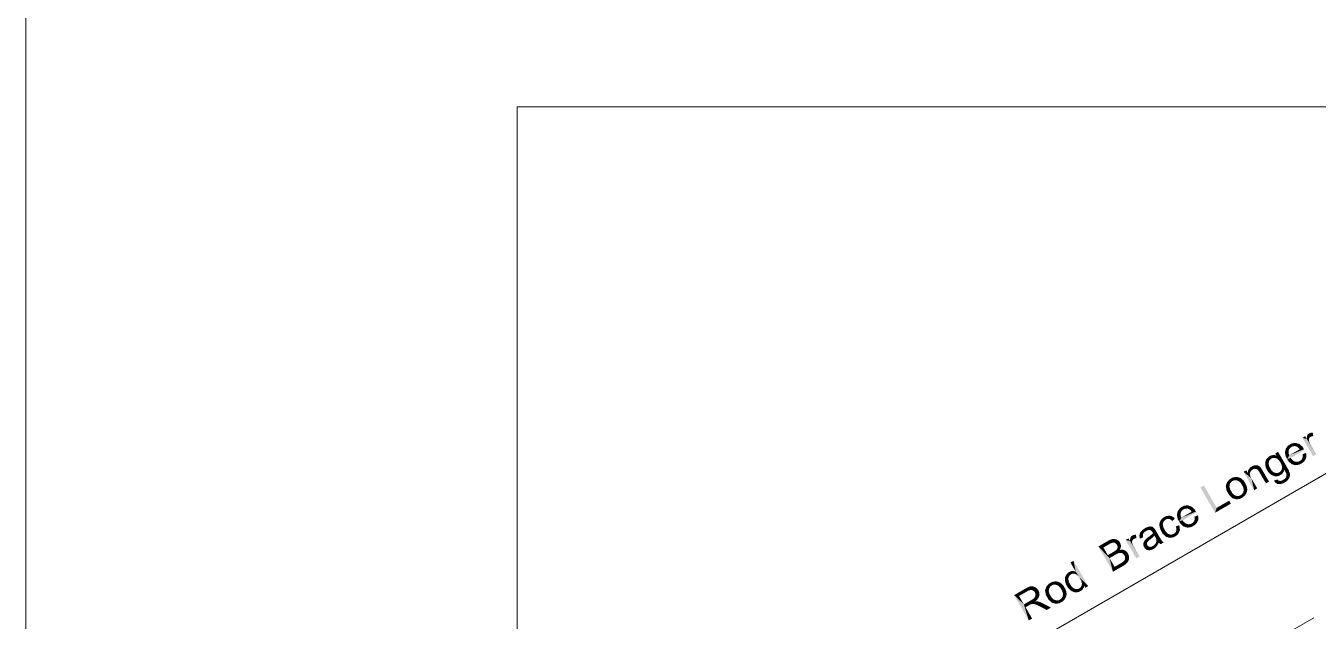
# Model space of a CAD drawing. Header units: millimetres. Extents: x 2 to 579, y 1 to 405.
# Drawn here: x 184.2 to 243.9, y 111.8 to 139.3 of the extents above; entities that cross this region are included whole.
import ezdxf

# ---------------------------------------------------------------- set-up
doc = ezdxf.new("R2010")
doc.units = ezdxf.units.MM
doc.linetypes.add('XKITLINE00', pattern=[0])
doc.layers.add('GraphicObject', color=6, linetype='Continuous', lineweight=0)
doc.layers.add('LinkedObject', color=7, linetype='Continuous', lineweight=0)

# ---------------------------------------------------------------- blocks, each defined once
blk = doc.blocks.new('*A3')
at = {"layer": 'GraphicObject', "color": 3, "linetype": 'XKITLINE00', "lineweight": 0}
blk.add_line((184.216, 199.844), (184.216, 60.892), dxfattribs=at)
blk = doc.blocks.new('*A4')
at = {"layer": 'LinkedObject'}
for points in [[(242.591, 119.943), (242.374, 119.66), (242.503, 119.892)], [(242.611, 119.797), (242.374, 119.66), (242.591, 119.943)], [(242.847, 120.014), (242.591, 119.943), (242.676, 119.992)], [(242.935, 119.987), (242.591, 119.943), (242.847, 120.014)], [(242.827, 119.866), (242.591, 119.943), (242.935, 119.987)], [(242.591, 119.943), (242.714, 119.857), (242.66, 119.825)], [(242.714, 119.857), (242.591, 119.943), (242.827, 119.866)], [(242.611, 119.797), (242.591, 119.943), (242.66, 119.825)], [(242.827, 119.866), (242.935, 119.987), (242.885, 119.845)], [(242.935, 119.987), (242.923, 119.831), (242.885, 119.845)], [(242.923, 119.831), (242.935, 119.987), (242.996, 119.767)], [(243.17, 119.829), (242.935, 119.987), (243.022, 119.96)], [(242.996, 119.767), (242.935, 119.987), (243.17, 119.829)], [(243.365, 120.193), (243.16, 120.247), (243.29, 120.322)], [(243.16, 120.247), (243.365, 120.193), (243.65, 119.399)], [(243.374, 120.338), (243.365, 120.193), (243.363, 120.252)], [(243.387, 120.364), (243.365, 120.193), (243.374, 120.338)], [(243.517, 120.28), (243.365, 120.193), (243.387, 120.364)], [(243.483, 120.241), (243.365, 120.193), (243.517, 120.28)], [(243.472, 120.216), (243.365, 120.193), (243.483, 120.241)], [(243.462, 120.191), (243.365, 120.193), (243.472, 120.216)], [(243.365, 120.193), (243.538, 119.926), (243.794, 119.483)], [(243.538, 119.926), (243.365, 120.193), (243.511, 119.971)], [(243.511, 119.971), (243.365, 120.193), (243.475, 120.062)], [(243.475, 120.062), (243.365, 120.193), (243.465, 120.107)], [(243.465, 120.107), (243.365, 120.193), (243.458, 120.137)], [(243.458, 120.137), (243.365, 120.193), (243.462, 120.191)], [(243.65, 119.399), (243.365, 120.193), (243.794, 119.483)], [(243.399, 120.391), (243.54, 120.293), (243.387, 120.364)], [(243.387, 120.364), (243.54, 120.293), (243.517, 120.28)], [(243.437, 120.432), (243.54, 120.293), (243.399, 120.391)], [(243.462, 120.446), (243.54, 120.293), (243.437, 120.432)], [(243.585, 120.486), (243.462, 120.446), (243.498, 120.467)], [(243.635, 120.485), (243.462, 120.446), (243.585, 120.486)], [(243.627, 120.323), (243.462, 120.446), (243.635, 120.485)], [(243.462, 120.446), (243.566, 120.308), (243.54, 120.293)], [(243.566, 120.308), (243.462, 120.446), (243.627, 120.323)], [(243.627, 120.323), (243.635, 120.485), (243.662, 120.323)], [(241.592, 119.365), (241.679, 119.256), (241.51, 119.281)], [(241.648, 119.398), (241.679, 119.256), (241.592, 119.365)], [(241.881, 119.451), (241.648, 119.398), (241.723, 119.441)], [(241.965, 119.419), (241.648, 119.398), (241.881, 119.451)], [(241.881, 119.321), (241.648, 119.398), (241.965, 119.419)], [(241.648, 119.398), (241.775, 119.312), (241.727, 119.284)], [(241.775, 119.312), (241.648, 119.398), (241.881, 119.321)], [(241.679, 119.256), (241.648, 119.398), (241.727, 119.284)], [(241.881, 119.321), (241.965, 119.419), (241.938, 119.301)], [(242.038, 119.598), (241.965, 119.419), (241.906, 119.522)], [(241.938, 119.301), (241.965, 119.419), (241.995, 119.282)], [(242.097, 119.184), (241.965, 119.419), (242.038, 119.598)], [(241.995, 119.282), (241.965, 119.419), (242.097, 119.184)], [(242.142, 119.107), (242.038, 119.598), (242.461, 118.866)], [(242.097, 119.184), (242.038, 119.598), (242.142, 119.107)], [(242.374, 119.66), (242.394, 119.372), (242.353, 119.569)], [(242.503, 119.892), (242.374, 119.66), (242.395, 119.751)], [(242.547, 119.715), (242.374, 119.66), (242.611, 119.797)], [(242.532, 119.663), (242.374, 119.66), (242.547, 119.715)], [(242.374, 119.66), (242.532, 119.663), (242.518, 119.61)], [(242.518, 119.61), (242.394, 119.372), (242.374, 119.66)], [(242.531, 119.5), (242.394, 119.372), (242.518, 119.61)], [(242.394, 119.372), (242.531, 119.5), (242.56, 119.443)], [(242.56, 119.443), (242.456, 119.265), (242.394, 119.372)], [(243.234, 119.718), (242.456, 119.265), (243.23, 119.724)], [(242.56, 119.443), (243.23, 119.724), (242.456, 119.265)], [(243.245, 119.698), (242.456, 119.265), (243.234, 119.718)], [(243.252, 119.685), (242.456, 119.265), (243.245, 119.698)], [(242.62, 119.32), (242.456, 119.265), (243.252, 119.685)], [(243.032, 119.716), (243.23, 119.724), (242.56, 119.443)], [(242.996, 119.767), (243.17, 119.829), (243.032, 119.716)], [(243.23, 119.724), (243.032, 119.716), (243.17, 119.829)], [(243.324, 119.551), (243.174, 119.429), (243.164, 119.484)], [(243.168, 119.337), (243.324, 119.551), (243.337, 119.337)], [(243.174, 119.429), (243.324, 119.551), (243.168, 119.337)], [(243.337, 119.337), (243.324, 119.551), (243.344, 119.476)], [(240.64, 118.63), (240.44, 118.675), (240.57, 118.75)], [(240.828, 118.924), (240.646, 118.726), (240.74, 118.873)], [(240.823, 118.756), (240.646, 118.726), (240.828, 118.924)], [(240.761, 118.681), (240.646, 118.726), (240.823, 118.756)], [(240.823, 118.756), (240.828, 118.924), (240.869, 118.782)], [(240.866, 118.946), (240.955, 118.815), (240.828, 118.924)], [(240.828, 118.924), (240.955, 118.815), (240.898, 118.799)], [(240.869, 118.782), (240.828, 118.924), (240.898, 118.799)], [(240.945, 118.973), (240.955, 118.815), (240.866, 118.946)], [(240.984, 118.978), (240.955, 118.815), (240.945, 118.973)], [(240.955, 118.815), (240.984, 118.978), (240.984, 118.814)], [(241.093, 118.974), (240.984, 118.978), (241.024, 118.982)], [(240.984, 118.978), (241.013, 118.813), (240.984, 118.814)], [(241.122, 118.961), (240.984, 118.978), (241.093, 118.974)], [(241.062, 118.796), (240.984, 118.978), (241.122, 118.961)], [(241.013, 118.813), (240.984, 118.978), (241.062, 118.796)], [(241.122, 118.961), (241.083, 118.779), (241.062, 118.796)], [(241.151, 118.948), (241.083, 118.779), (241.122, 118.961)], [(241.204, 118.907), (241.083, 118.779), (241.151, 118.948)], [(241.083, 118.779), (241.204, 118.907), (241.104, 118.762)], [(241.104, 118.762), (241.204, 118.907), (241.228, 118.88)], [(241.228, 118.88), (241.15, 118.701), (241.104, 118.762)], [(241.243, 118.863), (241.15, 118.701), (241.228, 118.88)], [(241.288, 118.795), (241.15, 118.701), (241.243, 118.863)], [(241.288, 118.795), (241.176, 118.657), (241.15, 118.701)], [(241.316, 118.745), (241.176, 118.657), (241.288, 118.795)], [(241.176, 118.657), (241.316, 118.745), (241.474, 118.142)], [(241.474, 118.142), (241.316, 118.745), (241.617, 118.225)], [(241.459, 119.177), (241.609, 119.113), (241.441, 119.061)], [(241.441, 119.061), (241.609, 119.113), (241.449, 118.997)], [(241.449, 118.997), (241.609, 119.113), (241.598, 119.054)], [(241.598, 119.054), (241.534, 118.748), (241.449, 118.997)], [(241.449, 118.997), (241.534, 118.748), (241.456, 118.933)], [(241.456, 118.933), (241.534, 118.748), (241.499, 118.808)], [(241.62, 119.171), (241.459, 119.177), (241.484, 119.229)], [(241.609, 119.113), (241.459, 119.177), (241.62, 119.171)], [(241.51, 119.281), (241.679, 119.256), (241.484, 119.229)], [(241.484, 119.229), (241.679, 119.256), (241.62, 119.171)], [(241.631, 118.92), (241.534, 118.748), (241.598, 119.054)], [(241.534, 118.748), (241.631, 118.92), (241.676, 118.843)], [(241.724, 118.76), (241.534, 118.748), (241.676, 118.843)], [(241.724, 118.76), (241.804, 118.501), (241.534, 118.748)], [(241.534, 118.748), (241.804, 118.501), (241.585, 118.66)], [(241.827, 118.658), (241.804, 118.501), (241.724, 118.76)], [(242.317, 118.777), (242.141, 118.686), (242.202, 118.772)], [(242.302, 118.695), (242.141, 118.686), (242.317, 118.777)], [(242.142, 119.107), (242.461, 118.866), (242.189, 119.026)], [(242.189, 119.026), (242.461, 118.866), (242.225, 118.887)], [(242.213, 118.83), (242.317, 118.777), (242.202, 118.772)], [(242.225, 118.887), (242.317, 118.777), (242.213, 118.83)], [(242.225, 118.887), (242.461, 118.866), (242.317, 118.777)], [(242.461, 118.866), (242.358, 118.708), (242.317, 118.777)], [(242.518, 118.768), (242.358, 118.708), (242.461, 118.866)], [(242.358, 118.708), (242.518, 118.768), (242.406, 118.613)], [(242.406, 118.613), (242.518, 118.768), (242.578, 118.616)], [(242.664, 119.253), (242.456, 119.265), (242.62, 119.32)], [(242.456, 119.265), (242.75, 119.007), (242.515, 119.162)], [(242.664, 119.253), (242.75, 119.007), (242.456, 119.265)], [(242.515, 119.162), (242.75, 119.007), (242.662, 119.032)], [(242.765, 119.169), (242.75, 119.007), (242.664, 119.253)], [(242.75, 119.007), (242.765, 119.169), (242.837, 118.981)], [(242.822, 119.152), (242.837, 118.981), (242.765, 119.169)], [(242.879, 119.136), (242.837, 118.981), (242.822, 119.152)], [(242.879, 119.136), (243.11, 119.062), (242.837, 118.981)], [(242.837, 118.981), (243.11, 119.062), (243.017, 119.009)], [(242.989, 119.15), (243.11, 119.062), (242.879, 119.136)], [(243.042, 119.18), (243.11, 119.062), (242.989, 119.15)], [(243.081, 119.203), (243.11, 119.062), (243.042, 119.18)], [(243.081, 119.203), (243.311, 119.274), (243.11, 119.062)], [(243.137, 119.263), (243.311, 119.274), (243.081, 119.203)], [(243.11, 119.062), (243.311, 119.274), (243.184, 119.105)], [(243.153, 119.3), (243.337, 119.337), (243.137, 119.263)], [(243.311, 119.274), (243.137, 119.263), (243.337, 119.337)], [(243.168, 119.337), (243.337, 119.337), (243.153, 119.3)], [(243.184, 119.105), (243.311, 119.274), (243.284, 119.211)], [(239.866, 118.368), (239.654, 118.12), (239.787, 118.322)], [(239.881, 118.217), (239.654, 118.12), (239.866, 118.368)], [(239.787, 118.322), (239.654, 118.12), (239.681, 118.198)], [(239.815, 118.125), (239.654, 118.12), (239.881, 118.217)], [(240.128, 118.443), (239.866, 118.368), (239.953, 118.418)], [(240.217, 118.418), (239.866, 118.368), (240.128, 118.443)], [(240.099, 118.29), (239.866, 118.368), (240.217, 118.418)], [(239.866, 118.368), (239.987, 118.279), (239.934, 118.248)], [(239.987, 118.279), (239.866, 118.368), (240.099, 118.29)], [(239.881, 118.217), (239.866, 118.368), (239.934, 118.248)], [(240.099, 118.29), (240.217, 118.418), (240.158, 118.27)], [(240.217, 118.418), (240.217, 118.25), (240.158, 118.27)], [(240.452, 118.267), (240.217, 118.418), (240.305, 118.393)], [(240.51, 118.166), (240.217, 118.418), (240.452, 118.267)], [(240.322, 118.152), (240.217, 118.418), (240.51, 118.166)], [(240.217, 118.25), (240.217, 118.418), (240.322, 118.152)], [(240.322, 118.152), (240.51, 118.166), (240.367, 118.073)], [(240.51, 118.166), (240.415, 117.99), (240.367, 118.073)], [(240.415, 117.99), (240.51, 118.166), (240.451, 117.846)], [(240.44, 118.675), (240.806, 118.373), (240.93, 117.827)], [(240.806, 118.373), (240.44, 118.675), (240.759, 118.455)], [(240.729, 118.585), (240.44, 118.675), (240.64, 118.63)], [(240.759, 118.455), (240.44, 118.675), (240.729, 118.585)], [(240.451, 117.846), (240.51, 118.166), (240.61, 117.88)], [(240.607, 117.941), (240.51, 118.166), (240.557, 118.084)], [(240.61, 117.88), (240.51, 118.166), (240.607, 117.941)], [(240.646, 118.726), (240.761, 118.681), (240.64, 118.63)], [(240.64, 118.63), (240.761, 118.681), (240.729, 118.585)], [(240.93, 117.827), (240.806, 118.373), (241.074, 117.911)], [(241.585, 118.66), (241.804, 118.501), (241.72, 118.536)], [(241.804, 118.501), (241.827, 118.658), (241.882, 118.639)], [(241.937, 118.619), (241.804, 118.501), (241.882, 118.639)], [(241.937, 118.619), (242.147, 118.531), (241.804, 118.501)], [(241.804, 118.501), (242.147, 118.531), (241.889, 118.465)], [(242.025, 118.297), (241.851, 118.268), (242.002, 118.327)], [(241.851, 118.268), (242.025, 118.297), (241.889, 118.198)], [(241.889, 118.465), (242.147, 118.531), (242.06, 118.48)], [(241.889, 118.198), (242.025, 118.297), (241.993, 118.121)], [(242.042, 118.629), (242.147, 118.531), (241.937, 118.619)], [(241.993, 118.121), (242.025, 118.297), (242.059, 118.114)], [(242.059, 118.114), (242.025, 118.297), (242.076, 118.265)], [(242.147, 118.531), (242.042, 118.629), (242.092, 118.658)], [(242.105, 118.261), (242.059, 118.114), (242.076, 118.265)], [(242.143, 118.257), (242.059, 118.114), (242.105, 118.261)], [(242.143, 118.257), (242.343, 118.187), (242.059, 118.114)], [(242.059, 118.114), (242.343, 118.187), (242.126, 118.107)], [(242.141, 118.686), (242.147, 118.531), (242.092, 118.658)], [(242.126, 118.107), (242.343, 118.187), (242.268, 118.144)], [(242.217, 118.571), (242.141, 118.686), (242.302, 118.695)], [(242.147, 118.531), (242.141, 118.686), (242.217, 118.571)], [(242.227, 118.279), (242.343, 118.187), (242.143, 118.257)], [(242.343, 118.187), (242.227, 118.279), (242.273, 118.306)], [(242.323, 118.335), (242.343, 118.187), (242.273, 118.306)], [(242.388, 118.399), (242.53, 118.359), (242.323, 118.335)], [(242.323, 118.335), (242.53, 118.359), (242.343, 118.187)], [(242.343, 118.187), (242.53, 118.359), (242.407, 118.224)], [(242.53, 118.359), (242.388, 118.399), (242.404, 118.434)], [(242.419, 118.47), (242.53, 118.359), (242.404, 118.434)], [(242.406, 118.613), (242.578, 118.616), (242.413, 118.588)], [(242.407, 118.224), (242.53, 118.359), (242.5, 118.31)], [(242.413, 118.588), (242.578, 118.616), (242.424, 118.547)], [(242.582, 118.563), (242.419, 118.47), (242.424, 118.547)], [(242.586, 118.51), (242.419, 118.47), (242.582, 118.563)], [(242.56, 118.408), (242.419, 118.47), (242.586, 118.51)], [(242.53, 118.359), (242.419, 118.47), (242.56, 118.408)], [(242.424, 118.547), (242.578, 118.616), (242.582, 118.563)], [(238.607, 118.044), (239.128, 116.786), (238.452, 117.955)], [(239.202, 117.013), (239.128, 116.786), (238.607, 118.044)], [(239.654, 118.12), (239.725, 117.696), (239.621, 118.025)], [(239.621, 118.025), (239.725, 117.696), (239.657, 117.813)], [(239.654, 118.12), (239.815, 118.125), (239.802, 118.065)], [(239.79, 118.004), (239.725, 117.696), (239.654, 118.12)], [(239.79, 118.004), (239.654, 118.12), (239.802, 118.065)], [(239.825, 117.862), (239.725, 117.696), (239.79, 118.004)], [(239.725, 117.696), (239.825, 117.862), (239.872, 117.781)], [(239.919, 117.7), (239.725, 117.696), (239.872, 117.781)], [(239.919, 117.7), (240.024, 117.431), (239.725, 117.696)], [(239.725, 117.696), (240.024, 117.431), (239.787, 117.589)], [(239.787, 117.589), (240.024, 117.431), (239.936, 117.456)], [(240.025, 117.598), (240.024, 117.431), (239.919, 117.7)], [(240.024, 117.431), (240.025, 117.598), (240.083, 117.578)], [(240.142, 117.559), (240.024, 117.431), (240.083, 117.578)], [(240.142, 117.559), (240.377, 117.483), (240.024, 117.431)], [(240.255, 117.57), (240.377, 117.483), (240.142, 117.559)], [(240.377, 117.483), (240.255, 117.57), (240.309, 117.601)], [(240.362, 117.632), (240.377, 117.483), (240.309, 117.601)], [(240.551, 117.653), (240.362, 117.632), (240.427, 117.724)], [(240.519, 117.6), (240.362, 117.632), (240.551, 117.653)], [(240.432, 117.515), (240.362, 117.632), (240.519, 117.6)], [(240.377, 117.483), (240.362, 117.632), (240.432, 117.515)], [(240.439, 117.785), (240.583, 117.706), (240.427, 117.724)], [(240.427, 117.724), (240.583, 117.706), (240.551, 117.653)], [(240.61, 117.88), (240.439, 117.785), (240.451, 117.846)], [(240.612, 117.819), (240.439, 117.785), (240.61, 117.88)], [(240.583, 117.706), (240.439, 117.785), (240.612, 117.819)], [(237.602, 117.059), (237.385, 116.777), (237.515, 117.009)], [(237.622, 116.913), (237.385, 116.777), (237.602, 117.059)], [(237.515, 117.009), (237.385, 116.777), (237.406, 116.867)], [(237.859, 117.131), (237.602, 117.059), (237.687, 117.108)], [(237.946, 117.104), (237.602, 117.059), (237.859, 117.131)], [(237.839, 116.983), (237.602, 117.059), (237.946, 117.104)], [(237.602, 117.059), (237.726, 116.973), (237.671, 116.942)], [(237.726, 116.973), (237.602, 117.059), (237.839, 116.983)], [(237.622, 116.913), (237.602, 117.059), (237.671, 116.942)], [(237.839, 116.983), (237.946, 117.104), (237.897, 116.962)], [(237.946, 117.104), (237.935, 116.948), (237.897, 116.962)], [(237.935, 116.948), (237.946, 117.104), (238.008, 116.883)], [(238.181, 116.946), (237.946, 117.104), (238.033, 117.077)], [(238.008, 116.883), (237.946, 117.104), (238.181, 116.946)], [(239.128, 116.786), (239.202, 117.013), (239.857, 117.207)], [(239.857, 117.207), (239.202, 117.013), (239.778, 117.345)], [(240.024, 117.431), (240.377, 117.483), (240.112, 117.405)], [(240.112, 117.405), (240.377, 117.483), (240.288, 117.431)], [(236.578, 116.364), (236.724, 116.291), (236.553, 116.247)], [(236.735, 116.349), (236.578, 116.364), (236.609, 116.417)], [(236.724, 116.291), (236.578, 116.364), (236.735, 116.349)], [(236.641, 116.469), (236.801, 116.439), (236.609, 116.417)], [(236.609, 116.417), (236.801, 116.439), (236.735, 116.349)], [(236.727, 116.553), (236.801, 116.439), (236.641, 116.469)], [(236.781, 116.585), (236.801, 116.439), (236.727, 116.553)], [(236.983, 116.655), (236.781, 116.585), (236.85, 116.625)], [(237.047, 116.645), (236.781, 116.585), (236.983, 116.655)], [(236.964, 116.504), (236.781, 116.585), (237.047, 116.645)], [(236.781, 116.585), (236.891, 116.491), (236.855, 116.47)], [(236.891, 116.491), (236.781, 116.585), (236.964, 116.504)], [(236.801, 116.439), (236.781, 116.585), (236.855, 116.47)], [(236.964, 116.504), (237.047, 116.645), (237.002, 116.497)], [(237.047, 116.645), (237.04, 116.491), (237.002, 116.497)], [(237.04, 116.491), (237.047, 116.645), (237.112, 116.447)], [(237.224, 116.568), (237.047, 116.645), (237.111, 116.635)], [(237.274, 116.511), (237.047, 116.645), (237.224, 116.568)], [(237.112, 116.447), (237.047, 116.645), (237.274, 116.511)], [(237.112, 116.447), (237.274, 116.511), (237.147, 116.41)], [(237.385, 116.777), (237.405, 116.488), (237.364, 116.686)], [(237.558, 116.832), (237.385, 116.777), (237.622, 116.913)], [(237.544, 116.78), (237.385, 116.777), (237.558, 116.832)], [(237.385, 116.777), (237.544, 116.78), (237.529, 116.727)], [(237.529, 116.727), (237.405, 116.488), (237.385, 116.777)], [(237.543, 116.617), (237.405, 116.488), (237.529, 116.727)], [(237.405, 116.488), (237.543, 116.617), (237.571, 116.56)], [(237.571, 116.56), (237.467, 116.382), (237.405, 116.488)], [(238.245, 116.834), (237.467, 116.382), (238.242, 116.841)], [(237.571, 116.56), (238.242, 116.841), (237.467, 116.382)], [(238.256, 116.815), (237.467, 116.382), (238.245, 116.834)], [(238.263, 116.802), (237.467, 116.382), (238.256, 116.815)], [(237.631, 116.437), (237.467, 116.382), (238.263, 116.802)], [(237.676, 116.37), (237.467, 116.382), (237.631, 116.437)], [(237.467, 116.382), (237.761, 116.124), (237.527, 116.278)], [(237.676, 116.37), (237.761, 116.124), (237.467, 116.382)], [(238.044, 116.833), (238.242, 116.841), (237.571, 116.56)], [(237.777, 116.286), (237.761, 116.124), (237.676, 116.37)], [(238.008, 116.883), (238.181, 116.946), (238.044, 116.833)], [(238.242, 116.841), (238.044, 116.833), (238.181, 116.946)], [(238.093, 116.32), (238.322, 116.391), (238.122, 116.179)], [(238.148, 116.38), (238.322, 116.391), (238.093, 116.32)], [(238.122, 116.179), (238.322, 116.391), (238.195, 116.222)], [(238.164, 116.417), (238.349, 116.454), (238.148, 116.38)], [(238.322, 116.391), (238.148, 116.38), (238.349, 116.454)], [(238.18, 116.454), (238.349, 116.454), (238.164, 116.417)], [(238.335, 116.668), (238.186, 116.545), (238.176, 116.6)], [(238.18, 116.454), (238.335, 116.668), (238.349, 116.454)], [(238.186, 116.545), (238.335, 116.668), (238.18, 116.454)], [(238.195, 116.222), (238.322, 116.391), (238.295, 116.328)], [(238.349, 116.454), (238.335, 116.668), (238.355, 116.593)], [(235.423, 115.769), (235.3, 115.729), (235.336, 115.75)], [(235.473, 115.768), (235.3, 115.729), (235.423, 115.769)], [(235.465, 115.606), (235.3, 115.729), (235.473, 115.768)], [(235.465, 115.606), (235.473, 115.768), (235.5, 115.606)], [(235.637, 115.77), (235.658, 115.588), (235.631, 115.73)], [(235.809, 115.817), (235.637, 115.77), (235.822, 115.848)], [(235.643, 115.81), (235.822, 115.848), (235.637, 115.77)], [(235.795, 115.785), (235.637, 115.77), (235.809, 115.817)], [(235.795, 115.785), (235.658, 115.588), (235.637, 115.77)], [(235.682, 115.89), (235.822, 115.848), (235.643, 115.81)], [(235.795, 115.702), (235.658, 115.588), (235.795, 115.785)], [(235.715, 115.929), (235.822, 115.848), (235.682, 115.89)], [(235.835, 116.038), (235.715, 115.929), (235.748, 115.968)], [(235.887, 115.909), (235.715, 115.929), (235.835, 116.038)], [(235.822, 115.848), (235.715, 115.929), (235.887, 115.909)], [(235.89, 116.07), (235.992, 115.969), (235.835, 116.038)], [(235.887, 115.909), (235.835, 116.038), (235.937, 115.938)], [(235.937, 115.938), (235.835, 116.038), (235.992, 115.969)], [(236.08, 116.146), (235.89, 116.07), (236.039, 116.139)], [(236.087, 115.992), (235.89, 116.07), (236.08, 116.146)], [(236.039, 116.139), (235.89, 116.07), (235.944, 116.101)], [(235.992, 115.969), (235.89, 116.07), (236.087, 115.992)], [(236.19, 116.149), (236.08, 116.146), (236.122, 116.153)], [(236.217, 116.139), (236.08, 116.146), (236.19, 116.149)], [(236.087, 115.992), (236.08, 116.146), (236.129, 115.984)], [(236.129, 115.984), (236.08, 116.146), (236.159, 115.978)], [(236.08, 116.146), (236.215, 115.928), (236.159, 115.978)], [(236.217, 116.139), (236.215, 115.928), (236.08, 116.146)], [(236.229, 115.808), (236.327, 115.735), (236.115, 115.71)], [(236.244, 116.129), (236.215, 115.928), (236.217, 116.139)], [(236.295, 116.093), (236.215, 115.928), (236.244, 116.129)], [(236.318, 116.067), (236.215, 115.928), (236.295, 116.093)], [(236.215, 115.928), (236.318, 116.067), (236.333, 116.051)], [(236.215, 115.928), (236.333, 116.051), (236.24, 115.884)], [(236.261, 115.846), (236.327, 115.735), (236.229, 115.808)], [(236.24, 115.884), (236.333, 116.051), (236.243, 115.88)], [(236.243, 115.88), (236.333, 116.051), (236.253, 115.861)], [(236.253, 115.861), (236.333, 116.051), (236.261, 115.846)], [(236.261, 115.846), (236.333, 116.051), (236.327, 115.735)], [(236.374, 115.987), (236.327, 115.735), (236.333, 116.051)], [(236.402, 115.939), (236.327, 115.735), (236.374, 115.987)], [(236.402, 115.939), (236.357, 115.681), (236.327, 115.735)], [(236.513, 115.748), (236.357, 115.681), (236.402, 115.939)], [(236.553, 116.247), (236.724, 116.291), (236.56, 116.183)], [(236.56, 116.183), (236.724, 116.291), (236.713, 116.232)], [(236.713, 116.232), (236.654, 115.917), (236.56, 116.183)], [(236.56, 116.183), (236.654, 115.917), (236.567, 116.118)], [(236.567, 116.118), (236.654, 115.917), (236.614, 115.985)], [(236.75, 116.09), (236.654, 115.917), (236.713, 116.232)], [(236.654, 115.917), (236.75, 116.09), (236.799, 116.006)], [(236.848, 115.921), (236.654, 115.917), (236.799, 116.006)], [(236.848, 115.921), (236.947, 115.652), (236.654, 115.917)], [(236.654, 115.917), (236.947, 115.652), (236.715, 115.811)], [(236.715, 115.811), (236.947, 115.652), (236.862, 115.678)], [(236.952, 115.815), (236.947, 115.652), (236.848, 115.921)], [(236.947, 115.652), (236.952, 115.815), (237.007, 115.796)], [(237.062, 115.776), (236.947, 115.652), (237.007, 115.796)], [(237.062, 115.776), (237.292, 115.7), (236.947, 115.652)], [(237.169, 115.786), (237.292, 115.7), (237.062, 115.776)], [(237.292, 115.7), (237.169, 115.786), (237.222, 115.817)], [(237.264, 115.841), (237.292, 115.7), (237.222, 115.817)], [(237.264, 115.841), (237.478, 115.917), (237.292, 115.7)], [(237.319, 115.908), (237.478, 115.917), (237.264, 115.841)], [(237.292, 115.7), (237.478, 115.917), (237.361, 115.74)], [(237.464, 116.214), (237.335, 116.093), (237.312, 116.151)], [(237.478, 115.917), (237.319, 115.908), (237.333, 115.95)], [(237.346, 115.992), (237.478, 115.917), (237.333, 115.95)], [(237.335, 116.093), (237.464, 116.214), (237.346, 115.992)], [(237.346, 115.992), (237.464, 116.214), (237.478, 115.917)], [(237.361, 115.74), (237.478, 115.917), (237.454, 115.849)], [(237.502, 115.986), (237.464, 116.214), (237.495, 116.134)], [(237.478, 115.917), (237.464, 116.214), (237.502, 115.986)], [(237.527, 116.278), (237.761, 116.124), (237.674, 116.149)], [(237.761, 116.124), (237.777, 116.286), (237.849, 116.098)], [(237.834, 116.269), (237.849, 116.098), (237.777, 116.286)], [(237.891, 116.253), (237.849, 116.098), (237.834, 116.269)], [(237.891, 116.253), (238.122, 116.179), (237.849, 116.098)], [(237.849, 116.098), (238.122, 116.179), (238.029, 116.126)], [(238, 116.267), (238.122, 116.179), (237.891, 116.253)], [(238.053, 116.297), (238.122, 116.179), (238, 116.267)], [(238.093, 116.32), (238.122, 116.179), (238.053, 116.297)], [(234.205, 115.316), (233.737, 115.229), (234.176, 115.483)], [(233.971, 115.181), (233.737, 115.229), (234.205, 115.316)], [(233.737, 115.229), (234.255, 114.69), (234.413, 114.061)], [(234.175, 114.828), (234.255, 114.69), (233.737, 115.229)], [(233.737, 115.229), (233.971, 115.181), (234.175, 114.828)], [(234.243, 115.522), (234.362, 115.396), (234.176, 115.483)], [(234.176, 115.483), (234.362, 115.396), (234.269, 115.353)], [(234.205, 115.316), (234.176, 115.483), (234.269, 115.353)], [(234.361, 115.566), (234.362, 115.396), (234.243, 115.522)], [(234.424, 115.41), (234.361, 115.566), (234.411, 115.572)], [(234.362, 115.396), (234.361, 115.566), (234.393, 115.403)], [(234.393, 115.403), (234.361, 115.566), (234.424, 115.41)], [(234.462, 115.577), (234.481, 115.402), (234.411, 115.572)], [(234.411, 115.572), (234.481, 115.402), (234.424, 115.41)], [(234.557, 115.559), (234.481, 115.402), (234.462, 115.577)], [(234.601, 115.536), (234.481, 115.402), (234.557, 115.559)], [(234.481, 115.402), (234.601, 115.536), (234.508, 115.388)], [(234.601, 115.536), (234.535, 115.374), (234.508, 115.388)], [(234.535, 115.374), (234.601, 115.536), (234.578, 115.331)], [(234.578, 115.331), (234.601, 115.536), (234.736, 115.408)], [(234.736, 115.408), (234.595, 115.302), (234.578, 115.331)], [(234.593, 115.099), (234.777, 115.243), (234.746, 115.11)], [(234.621, 115.154), (234.777, 115.243), (234.593, 115.099)], [(234.595, 115.302), (234.736, 115.408), (234.613, 115.271)], [(234.713, 115.448), (234.601, 115.536), (234.646, 115.512)], [(234.736, 115.408), (234.601, 115.536), (234.713, 115.448)], [(234.613, 115.271), (234.736, 115.408), (234.627, 115.212)], [(234.624, 115.183), (234.777, 115.243), (234.621, 115.154)], [(234.777, 115.243), (234.624, 115.183), (234.627, 115.212)], [(234.627, 115.212), (234.736, 115.408), (234.777, 115.243)], [(234.779, 115.288), (234.736, 115.408), (234.758, 115.371)], [(234.777, 115.243), (234.736, 115.408), (234.779, 115.288)], [(234.746, 115.11), (234.777, 115.243), (234.776, 115.199)], [(235.203, 115.476), (234.998, 115.53), (235.128, 115.605)], [(234.998, 115.53), (235.203, 115.476), (235.488, 114.682)], [(235.212, 115.621), (235.203, 115.476), (235.201, 115.535)], [(235.225, 115.647), (235.203, 115.476), (235.212, 115.621)], [(235.355, 115.562), (235.203, 115.476), (235.225, 115.647)], [(235.321, 115.524), (235.203, 115.476), (235.355, 115.562)], [(235.311, 115.499), (235.203, 115.476), (235.321, 115.524)], [(235.3, 115.474), (235.203, 115.476), (235.311, 115.499)], [(235.203, 115.476), (235.376, 115.209), (235.632, 114.765)], [(235.376, 115.209), (235.203, 115.476), (235.349, 115.254)], [(235.349, 115.254), (235.203, 115.476), (235.313, 115.345)], [(235.313, 115.345), (235.203, 115.476), (235.303, 115.39)], [(235.303, 115.39), (235.203, 115.476), (235.296, 115.42)], [(235.296, 115.42), (235.203, 115.476), (235.3, 115.474)], [(235.488, 114.682), (235.203, 115.476), (235.632, 114.765)], [(235.237, 115.673), (235.378, 115.576), (235.225, 115.647)], [(235.225, 115.647), (235.378, 115.576), (235.355, 115.562)], [(235.275, 115.714), (235.378, 115.576), (235.237, 115.673)], [(235.3, 115.729), (235.378, 115.576), (235.275, 115.714)], [(235.3, 115.729), (235.404, 115.591), (235.378, 115.576)], [(235.404, 115.591), (235.3, 115.729), (235.465, 115.606)], [(235.631, 115.73), (235.658, 115.588), (235.642, 115.639)], [(235.658, 115.588), (235.795, 115.702), (235.809, 115.651)], [(235.83, 115.419), (235.986, 115.364), (235.816, 115.356)], [(235.816, 115.356), (235.986, 115.364), (235.817, 115.322)], [(235.817, 115.322), (235.986, 115.364), (235.985, 115.343)], [(235.985, 115.343), (235.855, 115.192), (235.817, 115.322)], [(235.817, 115.322), (235.855, 115.192), (235.818, 115.288)], [(235.818, 115.288), (235.855, 115.192), (235.837, 115.223)], [(235.987, 115.386), (235.83, 115.419), (235.843, 115.447)], [(235.986, 115.364), (235.83, 115.419), (235.987, 115.386)], [(235.857, 115.476), (236.002, 115.425), (235.843, 115.447)], [(235.843, 115.447), (236.002, 115.425), (235.987, 115.386)], [(235.995, 115.303), (235.855, 115.192), (235.985, 115.343)], [(235.855, 115.192), (235.995, 115.303), (236.005, 115.285)], [(236.022, 115.256), (235.855, 115.192), (236.005, 115.285)], [(235.855, 115.192), (236.022, 115.256), (235.885, 115.139)], [(235.895, 115.529), (236.002, 115.425), (235.857, 115.476)], [(235.885, 115.139), (236.022, 115.256), (235.973, 115.074)], [(235.919, 115.554), (236.002, 115.425), (235.895, 115.529)], [(235.937, 115.572), (236.029, 115.462), (235.919, 115.554)], [(236.002, 115.425), (235.919, 115.554), (236.015, 115.444)], [(236.015, 115.444), (235.919, 115.554), (236.029, 115.462)], [(235.995, 115.619), (236.083, 115.513), (235.937, 115.572)], [(235.937, 115.572), (236.083, 115.513), (236.029, 115.462)], [(235.973, 115.074), (236.022, 115.256), (236.03, 115.061)], [(236.034, 115.649), (236.124, 115.545), (235.995, 115.619)], [(235.995, 115.619), (236.124, 115.545), (236.083, 115.513)], [(236.03, 115.061), (236.022, 115.256), (236.071, 115.221)], [(236.071, 115.221), (236.087, 115.049), (236.03, 115.061)], [(236.115, 115.71), (236.196, 115.601), (236.034, 115.649)], [(236.034, 115.649), (236.196, 115.601), (236.124, 115.545)], [(236.104, 115.214), (236.087, 115.049), (236.071, 115.221)], [(236.137, 115.207), (236.087, 115.049), (236.104, 115.214)], [(236.087, 115.049), (236.137, 115.207), (236.214, 115.077)], [(236.115, 115.71), (236.327, 115.735), (236.196, 115.601)], [(236.284, 115.117), (236.137, 115.207), (236.211, 115.225)], [(236.214, 115.077), (236.137, 115.207), (236.284, 115.117)], [(236.196, 115.601), (236.327, 115.735), (236.297, 115.696)], [(236.253, 115.249), (236.326, 115.141), (236.211, 115.225)], [(236.211, 115.225), (236.326, 115.141), (236.284, 115.117)], [(236.294, 115.273), (236.326, 115.141), (236.253, 115.249)], [(236.426, 115.236), (236.294, 115.273), (236.358, 115.334)], [(236.397, 115.201), (236.294, 115.273), (236.426, 115.236)], [(236.326, 115.141), (236.294, 115.273), (236.397, 115.201)], [(236.513, 115.748), (236.384, 115.634), (236.357, 115.681)], [(236.524, 115.42), (236.358, 115.334), (236.379, 115.37)], [(236.504, 115.363), (236.358, 115.334), (236.524, 115.42)], [(236.454, 115.271), (236.358, 115.334), (236.504, 115.363)], [(236.426, 115.236), (236.358, 115.334), (236.454, 115.271)], [(236.648, 115.524), (236.524, 115.42), (236.379, 115.37)], [(236.401, 115.407), (236.648, 115.524), (236.379, 115.37)], [(236.384, 115.634), (236.513, 115.748), (236.414, 115.555)], [(236.401, 115.407), (236.57, 115.648), (236.648, 115.524)], [(236.42, 115.484), (236.57, 115.648), (236.401, 115.407)], [(236.414, 115.555), (236.513, 115.748), (236.57, 115.648)], [(236.57, 115.648), (236.417, 115.524), (236.414, 115.555)], [(236.417, 115.524), (236.57, 115.648), (236.42, 115.484)], [(236.524, 115.42), (236.648, 115.524), (236.545, 115.392)], [(236.545, 115.392), (236.648, 115.524), (236.668, 115.5)], [(236.668, 115.5), (236.59, 115.348), (236.545, 115.392)], [(236.688, 115.476), (236.59, 115.348), (236.668, 115.5)], [(236.688, 115.476), (236.614, 115.333), (236.59, 115.348)], [(236.736, 115.436), (236.614, 115.333), (236.688, 115.476)], [(236.614, 115.333), (236.736, 115.436), (236.763, 115.419)], [(236.947, 115.652), (237.292, 115.7), (237.033, 115.626)], [(237.033, 115.626), (237.292, 115.7), (237.205, 115.65)], [(234.526, 114.846), (234.175, 114.828), (234.429, 114.974)], [(234.255, 114.69), (234.175, 114.828), (234.526, 114.846)], [(234.413, 114.061), (234.255, 114.69), (234.487, 114.288)], [(234.582, 114.879), (234.429, 114.974), (234.48, 115.004)], [(234.526, 114.846), (234.429, 114.974), (234.582, 114.879)], [(234.48, 115.004), (234.717, 115.066), (234.582, 114.879)], [(234.55, 115.053), (234.717, 115.066), (234.48, 115.004)], [(234.569, 115.073), (234.746, 115.11), (234.55, 115.053)], [(234.717, 115.066), (234.55, 115.053), (234.746, 115.11)], [(234.593, 115.099), (234.746, 115.11), (234.569, 115.073)], [(234.582, 114.879), (234.717, 115.066), (234.673, 114.918)], [(234.717, 115.066), (234.744, 114.933), (234.673, 114.918)], [(234.89, 115.075), (234.717, 115.066), (234.779, 115.081)], [(234.81, 114.926), (234.717, 115.066), (234.89, 115.075)], [(234.744, 114.933), (234.717, 115.066), (234.81, 114.926)], [(234.81, 114.926), (234.89, 115.075), (234.841, 114.912)], [(234.841, 114.912), (234.89, 115.075), (234.872, 114.898)], [(234.872, 114.898), (234.89, 115.075), (234.94, 115.054)], [(234.94, 115.054), (234.922, 114.85), (234.872, 114.898)], [(234.941, 114.585), (235.116, 114.545), (234.906, 114.543)], [(234.99, 115.033), (234.922, 114.85), (234.94, 115.054)], [(235.07, 114.961), (234.922, 114.85), (234.99, 115.033)], [(235.099, 114.91), (234.922, 114.85), (235.07, 114.961)], [(234.922, 114.85), (235.099, 114.91), (234.94, 114.818)], [(235.099, 114.91), (234.957, 114.79), (234.94, 114.818)], [(235.13, 114.578), (234.941, 114.585), (234.964, 114.628)], [(235.116, 114.545), (234.941, 114.585), (235.13, 114.578)], [(234.957, 114.79), (235.099, 114.91), (234.973, 114.734)], [(234.975, 114.678), (235.145, 114.612), (234.964, 114.628)], [(234.964, 114.628), (235.145, 114.612), (235.13, 114.578)], [(234.973, 114.734), (235.099, 114.91), (235.153, 114.737)], [(235.153, 114.737), (234.975, 114.678), (234.973, 114.734)], [(235.156, 114.692), (234.975, 114.678), (235.153, 114.737)], [(235.145, 114.612), (234.975, 114.678), (235.156, 114.692)], [(235.15, 114.782), (235.099, 114.91), (235.123, 114.868)], [(235.153, 114.737), (235.099, 114.91), (235.15, 114.782)], [(232.339, 114.018), (232.426, 113.909), (232.261, 113.936)], [(232.391, 114.048), (232.426, 113.909), (232.339, 114.018)], [(232.429, 114.07), (232.523, 113.965), (232.391, 114.048)], [(232.391, 114.048), (232.523, 113.965), (232.474, 113.937)], [(232.426, 113.909), (232.391, 114.048), (232.474, 113.937)], [(232.507, 114.093), (232.523, 113.965), (232.429, 114.07)], [(232.593, 114.568), (232.692, 114.066), (232.449, 114.485)], [(232.546, 114.094), (232.523, 113.965), (232.507, 114.093)], [(232.546, 114.094), (232.629, 113.972), (232.523, 113.965)], [(232.585, 114.095), (232.629, 113.972), (232.546, 114.094)], [(232.658, 114.081), (232.629, 113.972), (232.585, 114.095)], [(232.593, 114.568), (232.85, 113.821), (232.692, 114.066)], [(232.85, 113.821), (232.593, 114.568), (233.269, 113.399)], [(232.692, 114.066), (232.629, 113.972), (232.658, 114.081)], [(232.629, 113.972), (232.692, 114.066), (232.686, 113.951)], [(232.686, 113.951), (232.692, 114.066), (232.743, 113.929)], [(232.692, 114.066), (232.85, 113.821), (232.743, 113.929)], [(234.487, 114.288), (234.858, 114.318), (234.413, 114.061)], [(234.779, 114.456), (234.858, 114.318), (234.487, 114.288)], [(234.817, 114.478), (234.914, 114.35), (234.779, 114.456)], [(234.779, 114.456), (234.914, 114.35), (234.858, 114.318)], [(234.868, 114.511), (235.003, 114.415), (234.817, 114.478)], [(234.817, 114.478), (235.003, 114.415), (234.914, 114.35)], [(234.882, 114.523), (235.003, 114.415), (234.868, 114.511)], [(235.036, 114.447), (234.882, 114.523), (234.906, 114.543)], [(235.003, 114.415), (234.882, 114.523), (235.036, 114.447)], [(234.906, 114.543), (235.116, 114.545), (235.036, 114.447)], [(235.036, 114.447), (235.116, 114.545), (235.069, 114.479)], [(230.62, 113.386), (230.365, 113.28), (230.57, 113.378)], [(230.621, 113.221), (230.365, 113.28), (230.62, 113.386)], [(230.57, 113.378), (230.365, 113.28), (230.443, 113.325)], [(230.67, 113.394), (230.666, 113.212), (230.62, 113.386)], [(230.62, 113.386), (230.666, 113.212), (230.621, 113.221)], [(230.666, 113.212), (230.67, 113.394), (230.712, 113.202)], [(230.814, 113.35), (230.67, 113.394), (230.767, 113.375)], [(230.712, 113.202), (230.67, 113.394), (230.814, 113.35)], [(231.522, 113.546), (231.311, 113.298), (231.444, 113.5)], [(231.538, 113.395), (231.311, 113.298), (231.522, 113.546)], [(231.444, 113.5), (231.311, 113.298), (231.338, 113.376)], [(231.472, 113.303), (231.311, 113.298), (231.538, 113.395)], [(231.785, 113.621), (231.522, 113.546), (231.61, 113.596)], [(231.874, 113.596), (231.522, 113.546), (231.785, 113.621)], [(231.756, 113.468), (231.522, 113.546), (231.874, 113.596)], [(231.522, 113.546), (231.644, 113.457), (231.591, 113.426)], [(231.644, 113.457), (231.522, 113.546), (231.756, 113.468)], [(231.538, 113.395), (231.522, 113.546), (231.591, 113.426)], [(231.756, 113.468), (231.874, 113.596), (231.815, 113.448)], [(231.874, 113.596), (231.874, 113.428), (231.815, 113.448)], [(232.109, 113.445), (231.874, 113.596), (231.962, 113.571)], [(232.167, 113.344), (231.874, 113.596), (232.109, 113.445)], [(231.979, 113.33), (231.874, 113.596), (232.167, 113.344)], [(231.874, 113.428), (231.874, 113.596), (231.979, 113.33)], [(232.208, 113.832), (232.359, 113.766), (232.191, 113.716)], [(232.191, 113.716), (232.359, 113.766), (232.199, 113.652)], [(232.199, 113.652), (232.359, 113.766), (232.35, 113.709)], [(232.35, 113.709), (232.29, 113.398), (232.199, 113.652)], [(232.199, 113.652), (232.29, 113.398), (232.208, 113.589)], [(232.369, 113.824), (232.208, 113.832), (232.234, 113.884)], [(232.359, 113.766), (232.208, 113.832), (232.369, 113.824)], [(232.208, 113.589), (232.29, 113.398), (232.254, 113.461)], [(232.261, 113.936), (232.426, 113.909), (232.234, 113.884)], [(232.234, 113.884), (232.426, 113.909), (232.369, 113.824)], [(232.389, 113.567), (232.29, 113.398), (232.35, 113.709)], [(232.29, 113.398), (232.389, 113.567), (232.438, 113.483)], [(232.484, 113.402), (232.29, 113.398), (232.438, 113.483)], [(232.29, 113.398), (232.484, 113.402), (232.328, 113.333)], [(232.328, 113.333), (232.484, 113.402), (232.417, 113.232)], [(232.417, 113.232), (232.484, 113.402), (232.47, 113.195)], [(232.47, 113.195), (232.484, 113.402), (232.589, 113.3)], [(232.85, 113.821), (233.269, 113.399), (232.9, 113.734)], [(232.9, 113.734), (233.269, 113.399), (232.946, 113.656)], [(232.902, 113.32), (233.073, 113.43), (232.909, 113.167)], [(232.959, 113.404), (233.073, 113.43), (232.902, 113.32)], [(232.909, 113.167), (233.073, 113.43), (232.988, 113.212)], [(232.946, 113.656), (233.269, 113.399), (232.981, 113.519)], [(233.073, 113.43), (232.959, 113.404), (232.97, 113.462)], [(232.981, 113.519), (233.073, 113.43), (232.97, 113.462)], [(232.981, 113.519), (233.269, 113.399), (233.073, 113.43)], [(232.988, 113.212), (233.073, 113.43), (233.069, 113.343)], [(233.073, 113.43), (233.269, 113.399), (233.135, 113.322)], [(230.445, 113.155), (229.847, 112.981), (230.365, 113.28)], [(230.076, 112.942), (229.847, 112.981), (230.445, 113.155)], [(230.3, 112.555), (230.523, 111.812), (229.847, 112.981)], [(229.847, 112.981), (230.076, 112.942), (230.3, 112.555)], [(230.365, 113.28), (230.51, 113.193), (230.445, 113.155)], [(230.51, 113.193), (230.365, 113.28), (230.621, 113.221)], [(230.761, 112.836), (230.82, 112.693), (230.685, 112.777)], [(230.814, 113.35), (230.781, 113.152), (230.712, 113.202)], [(230.785, 112.865), (231.005, 112.945), (230.761, 112.836)], [(230.99, 112.879), (230.761, 112.836), (231.005, 112.945)], [(230.897, 112.753), (230.761, 112.836), (230.99, 112.879)], [(230.82, 112.693), (230.761, 112.836), (230.897, 112.753)], [(230.861, 113.324), (230.781, 113.152), (230.814, 113.35)], [(230.937, 113.25), (230.781, 113.152), (230.861, 113.324)], [(230.965, 113.201), (230.781, 113.152), (230.937, 113.25)], [(230.781, 113.152), (230.965, 113.201), (230.805, 113.11)], [(230.808, 112.893), (231.005, 112.945), (230.785, 112.865)], [(230.965, 113.201), (230.822, 113.082), (230.805, 113.11)], [(231.005, 112.945), (230.808, 112.893), (230.833, 112.954)], [(230.822, 113.082), (230.965, 113.201), (230.836, 113.02)], [(230.835, 112.987), (231.005, 112.945), (230.833, 112.954)], [(230.836, 113.02), (231.005, 112.945), (230.835, 112.987)], [(230.836, 113.02), (230.965, 113.201), (231.005, 112.945)], [(231.021, 113.011), (230.965, 113.201), (231, 113.139)], [(231.005, 112.945), (230.965, 113.201), (231.021, 113.011)], [(231.311, 113.298), (231.381, 112.874), (231.278, 113.203)], [(231.278, 113.203), (231.381, 112.874), (231.314, 112.991)], [(231.311, 113.298), (231.472, 113.303), (231.459, 113.243)], [(231.447, 113.182), (231.381, 112.874), (231.311, 113.298)], [(231.447, 113.182), (231.311, 113.298), (231.459, 113.243)], [(231.482, 113.04), (231.381, 112.874), (231.447, 113.182)], [(231.381, 112.874), (231.482, 113.04), (231.529, 112.959)], [(231.576, 112.878), (231.381, 112.874), (231.529, 112.959)], [(231.576, 112.878), (231.681, 112.609), (231.381, 112.874)], [(231.381, 112.874), (231.681, 112.609), (231.443, 112.767)], [(231.682, 112.776), (231.681, 112.609), (231.576, 112.878)], [(232.034, 112.661), (231.912, 112.748), (231.966, 112.779)], [(232.019, 112.81), (232.034, 112.661), (231.966, 112.779)], [(231.979, 113.33), (232.167, 113.344), (232.024, 113.251)], [(232.208, 112.831), (232.019, 112.81), (232.084, 112.902)], [(232.176, 112.778), (232.019, 112.81), (232.208, 112.831)], [(232.089, 112.693), (232.019, 112.81), (232.176, 112.778)], [(232.034, 112.661), (232.019, 112.81), (232.089, 112.693)], [(232.167, 113.344), (232.072, 113.168), (232.024, 113.251)], [(232.072, 113.168), (232.167, 113.344), (232.108, 113.024)], [(232.096, 112.963), (232.24, 112.884), (232.084, 112.902)], [(232.084, 112.902), (232.24, 112.884), (232.208, 112.831)], [(232.267, 113.058), (232.096, 112.963), (232.108, 113.024)], [(232.269, 112.997), (232.096, 112.963), (232.267, 113.058)], [(232.24, 112.884), (232.096, 112.963), (232.269, 112.997)], [(232.108, 113.024), (232.167, 113.344), (232.267, 113.058)], [(232.264, 113.119), (232.167, 113.344), (232.214, 113.262)], [(232.267, 113.058), (232.167, 113.344), (232.264, 113.119)], [(232.589, 113.3), (232.633, 113.118), (232.47, 113.195)], [(232.47, 113.195), (232.633, 113.118), (232.522, 113.158)], [(232.646, 113.28), (232.633, 113.118), (232.589, 113.3)], [(232.633, 113.118), (232.646, 113.28), (232.691, 113.115)], [(232.691, 113.115), (232.646, 113.28), (232.704, 113.259)], [(232.704, 113.259), (232.909, 113.167), (232.691, 113.115)], [(232.691, 113.115), (232.909, 113.167), (232.75, 113.112)], [(232.808, 113.266), (232.909, 113.167), (232.704, 113.259)], [(232.75, 113.112), (232.909, 113.167), (232.859, 113.138)], [(232.909, 113.167), (232.808, 113.266), (232.855, 113.293)], [(232.902, 113.32), (232.909, 113.167), (232.855, 113.293)], [(230.556, 112.524), (230.3, 112.555), (230.632, 112.747)], [(230.3, 112.555), (230.377, 112.421), (230.523, 111.812)], [(230.377, 112.421), (230.3, 112.555), (230.556, 112.524)], [(230.523, 111.812), (230.377, 112.421), (230.677, 111.902)], [(230.556, 112.524), (230.632, 112.747), (230.586, 112.541)], [(230.586, 112.541), (230.632, 112.747), (230.631, 112.563)], [(230.631, 112.563), (230.632, 112.747), (230.646, 112.568)], [(230.71, 112.579), (230.632, 112.747), (230.685, 112.777)], [(230.646, 112.568), (230.632, 112.747), (230.666, 112.574)], [(230.666, 112.574), (230.632, 112.747), (230.71, 112.579)], [(230.71, 112.579), (230.685, 112.777), (230.734, 112.578)], [(230.685, 112.777), (230.82, 112.693), (230.734, 112.578)], [(230.734, 112.578), (230.82, 112.693), (230.758, 112.577)], [(230.82, 112.693), (230.82, 112.56), (230.758, 112.577)], [(230.859, 112.696), (230.82, 112.56), (230.82, 112.693)], [(230.82, 112.56), (230.859, 112.696), (230.858, 112.545)], [(230.858, 112.545), (230.859, 112.696), (230.896, 112.53)], [(230.946, 112.689), (230.859, 112.696), (230.922, 112.694)], [(230.896, 112.53), (230.859, 112.696), (230.946, 112.689)], [(230.946, 112.689), (230.998, 112.482), (230.896, 112.53)], [(230.998, 112.678), (230.998, 112.482), (230.946, 112.689)], [(231.107, 112.637), (230.998, 112.482), (230.998, 112.678)], [(230.998, 112.482), (231.107, 112.637), (231.062, 112.448)], [(231.062, 112.448), (231.107, 112.637), (231.164, 112.607)], [(231.062, 112.448), (231.164, 112.607), (231.357, 112.295)], [(231.357, 112.295), (231.164, 112.607), (231.55, 112.406)], [(231.443, 112.767), (231.681, 112.609), (231.593, 112.634)], [(231.681, 112.609), (231.682, 112.776), (231.74, 112.756)], [(231.799, 112.737), (231.681, 112.609), (231.74, 112.756)], [(231.799, 112.737), (232.034, 112.661), (231.681, 112.609)], [(231.681, 112.609), (232.034, 112.661), (231.769, 112.583)], [(231.769, 112.583), (232.034, 112.661), (231.945, 112.609)], [(231.912, 112.748), (232.034, 112.661), (231.799, 112.737)]]:
    blk.add_hatch(color=7, dxfattribs=at).paths.add_polyline_path(points, flags=17)
at = {"layer": 'LinkedObject', "color": 2, "linetype": 'XKITLINE00', "lineweight": 0}
for p, q in [((206.896, 64.035), (206.896, 135.527)), ((206.896, 135.527), (291.048, 135.527))]:
    blk.add_line(p, q, dxfattribs=at)
at = {"layer": 'LinkedObject', "color": 6, "linetype": 'XKITLINE00', "lineweight": 0}
for p, q in [((222.761, 106.19), (264.155, 130.114)), ((234.523, 106.646), (243.683, 111.94))]:
    blk.add_line(p, q, dxfattribs=at)

msp = doc.modelspace()

# ---------------------------------------------------------------- block references
at = {"lineweight": 0}
for name in ['*A3', '*A4']:
    msp.add_blockref(name, (0, 0), dxfattribs=at)

doc.saveas('drawing.dxf')
